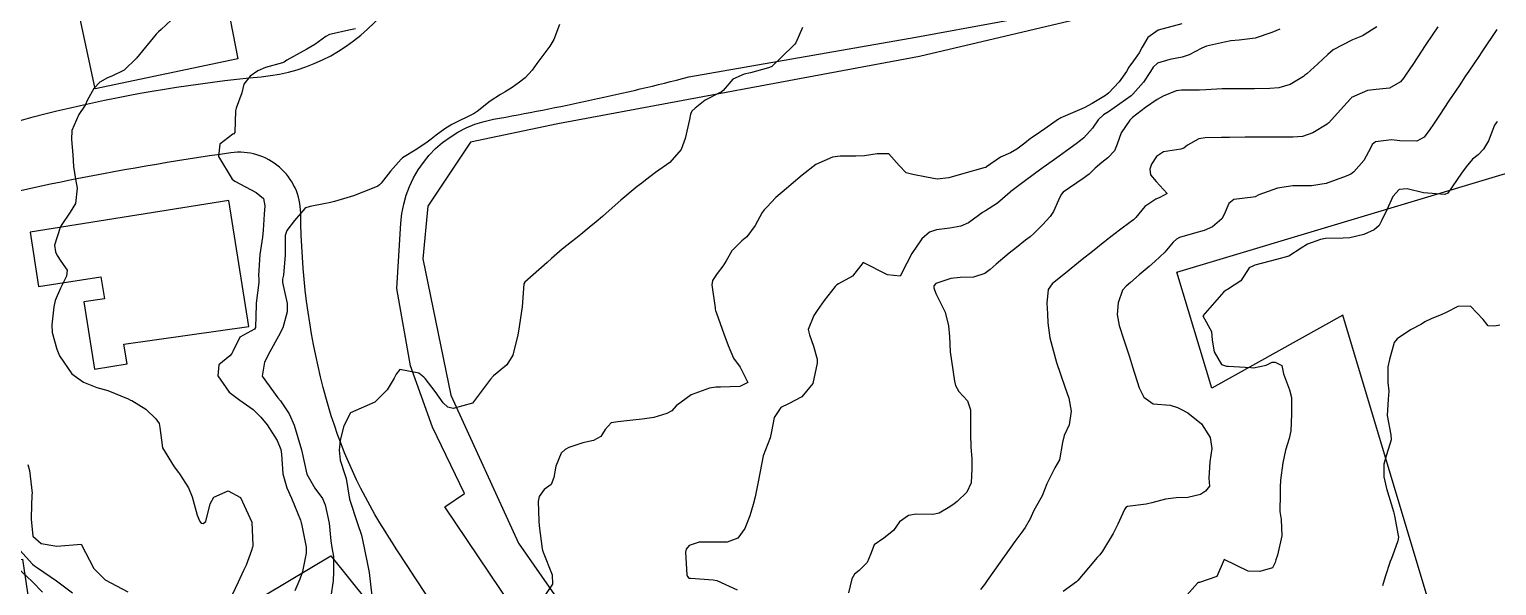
# Model space of a CAD drawing. Header units: metres. Extents: x 318500 to 325275, y 7408834 to 7428799.
# Drawn here: x 321387.3 to 321508, y 7423685.5 to 7423731.3 of the extents above; entities that cross this region are included whole.
import ezdxf

# ---------------------------------------------------------------- set-up
doc = ezdxf.new("R2010")
doc.units = ezdxf.units.M
doc.header["$MEASUREMENT"] = 0
for name, color, linetype in [('Curvas de Nivel 1m', 11, 'Continuous'), ('Curvas de Nivel 5m', 15, 'Continuous'), ('Edificações', 30, 'Continuous'), ('Vias Primárias', 230, 'Continuous')]:
    doc.layers.add(name, color=color, linetype=linetype)

msp = doc.modelspace()

# ---------------------------------------------------------------- linework, layer by layer
at = {"layer": 'Curvas de Nivel 1m', "flags": 128}
for points, elevation in [([(321398.98, 7423732.05), (321398.15, 7423731.28), (321397.94, 7423731.09), (321397.74, 7423730.89), (321396.12, 7423728.91), (321395.11, 7423727.92), (321394.1, 7423727.44), (321393.73, 7423727.31), (321393.1, 7423726.95), (321392.61, 7423726.43), (321392.07, 7423725.43), (321391.92, 7423725.11), (321391.83, 7423724.96), (321391.37, 7423724.29), (321390.81, 7423722.98), (321390.77, 7423722.24), (321390.89, 7423720.98), (321390.95, 7423720.02), (321391.11, 7423718.97), (321391.24, 7423718.24), (321391.1, 7423716.97), (321390.67, 7423716.26), (321389.93, 7423715.16), (321389.87, 7423715.05), (321389.84, 7423714.99), (321389.37, 7423713.54), (321389.46, 7423713), (321389.59, 7423712.69), (321389.89, 7423712.24), (321390.41, 7423711.5), (321390.37, 7423710.98), (321389.87, 7423710), (321389.43, 7423709), (321389.32, 7423708.48), (321389.16, 7423707), (321389.18, 7423706.37), (321389.58, 7423704.99), (321389.79, 7423704.45), (321390.79, 7423702.97), (321391.76, 7423702.28), (321392.85, 7423701.85), (321393.75, 7423701.58), (321395.43, 7423700.91), (321395.64, 7423700.81), (321395.74, 7423700.76), (321396.9, 7423700.06), (321397.72, 7423699.27), (321397.98, 7423698.88), (321398.04, 7423698.55), (321398.26, 7423696.87), (321399.21, 7423695.32), (321399.58, 7423694.86), (321399.66, 7423694.75), (321400.39, 7423693.59), (321400.7, 7423692.84), (321401.11, 7423691.35), (321401.34, 7423690.83), (321401.45, 7423690.68), (321401.61, 7423690.65), (321401.82, 7423690.83), (321402.18, 7423692.27), (321402.47, 7423692.82), (321403.65, 7423693.35), (321404.69, 7423692.79), (321405.61, 7423690.78), (321405.68, 7423688.87), (321405.68, 7423688.78), (321405.67, 7423688.7), (321405.58, 7423688.44), (321405.13, 7423687.22), (321404.93, 7423686.79), (321404.49, 7423685.84), (321403.98, 7423684.8)], 778), ([(321414.15, 7423731.32), (321413.6, 7423731.23), (321412.14, 7423730.9), (321411.99, 7423730.86), (321411.69, 7423730.7), (321410.8, 7423730.05), (321410.13, 7423729.65), (321408.5, 7423728.74), (321408.26, 7423728.6), (321408.12, 7423728.54), (321406.73, 7423728.16), (321406.11, 7423727.87), (321405.46, 7423727.43), (321404.96, 7423726.79), (321404.79, 7423726.08), (321404.32, 7423724.8), (321404.27, 7423724.58), (321404.22, 7423722.8), (321404.13, 7423722.7), (321404.04, 7423722.66), (321402.99, 7423721.85), (321402.87, 7423720.82), (321403.98, 7423718.98), (321404.22, 7423718.8), (321405.97, 7423717.88), (321406.58, 7423717.38), (321406.69, 7423716.77), (321406.63, 7423716.09), (321406.55, 7423714.77), (321406.5, 7423714.2), (321406.27, 7423712.77), (321406.17, 7423711.06), (321406.18, 7423710.78), (321406.18, 7423710.47), (321405.97, 7423708.78), (321405.96, 7423708.66), (321405.91, 7423706.78), (321405.82, 7423706.63), (321404.62, 7423705.98), (321404.04, 7423704.8), (321403.97, 7423704.63), (321403.79, 7423704.45), (321402.89, 7423703.71), (321402.81, 7423702.81), (321403.75, 7423701.46), (321404.63, 7423700.79), (321405.73, 7423700.03), (321406.36, 7423699.4), (321406.86, 7423698.76), (321407.7, 7423697.48), (321407.99, 7423696.75), (321408.05, 7423696.37), (321408.16, 7423694.74), (321408.49, 7423693.58), (321408.88, 7423692.73), (321409.61, 7423690.94), (321409.68, 7423690.72), (321409.7, 7423690.63), (321410.07, 7423688.72), (321410.07, 7423688.23), (321409.77, 7423686.72), (321409.73, 7423686.55), (321409.55, 7423686.09), (321409.14, 7423685.13)], 777), ([(321430.93, 7423731.68), (321430.46, 7423730.46), (321430.13, 7423729.91), (321429.06, 7423728.48), (321428.68, 7423727.92), (321428.1, 7423727.31), (321427.64, 7423726.95), (321427.04, 7423726.5), (321426.45, 7423726.14), (321426.08, 7423725.93), (321425.21, 7423725.38), (321424.16, 7423724.54), (321424.06, 7423724.47), (321423.89, 7423724.37), (321422.05, 7423723.46), (321421.5, 7423723.12), (321420.78, 7423722.58), (321420.36, 7423722.26), (321420.03, 7423722.01), (321419.18, 7423721.44), (321418.01, 7423720.72), (321417.95, 7423720.68), (321417.9, 7423720.62), (321417.01, 7423719.62), (321416.26, 7423718.64), (321416.12, 7423718.49), (321415.98, 7423718.4), (321415.52, 7423718.19), (321413.97, 7423717.59), (321412.4, 7423717.13), (321411.96, 7423717.03), (321411.68, 7423716.98), (321410.41, 7423716.72), (321410.05, 7423716.62), (321409.96, 7423716.55), (321409.12, 7423715.56), (321408.48, 7423714.74), (321408.34, 7423714.33), (321408.34, 7423712.74), (321408.22, 7423711.08), (321408.14, 7423710.75), (321408.14, 7423710.48), (321408.51, 7423708.74), (321408.51, 7423708.07), (321408.17, 7423706.74), (321407.81, 7423706.06), (321407.09, 7423704.76), (321406.64, 7423703.91), (321406.46, 7423702.77), (321407.74, 7423700.98), (321407.96, 7423700.75), (321408.68, 7423699.68), (321409.08, 7423698.73), (321409.69, 7423696.72), (321410.14, 7423694.72), (321410.8, 7423693.56), (321411.41, 7423692.7), (321411.63, 7423692.2), (321411.96, 7423690.69), (321412.12, 7423689.22), (321412.2, 7423688.69), (321412.32, 7423687.95), (321412.32, 7423686.69), (321412.31, 7423685.93), (321412.11, 7423684.69)], 776), ([(321482.13, 7423731.73), (321480.16, 7423731.21), (321479.33, 7423730.63), (321478.86, 7423729.81), (321478.61, 7423729.35), (321478.13, 7423728.7), (321477.76, 7423728.19), (321477.56, 7423727.83), (321476.96, 7423726.98), (321476.09, 7423726.05), (321475.99, 7423725.95), (321475.85, 7423725.85), (321474.75, 7423725.2), (321474.08, 7423724.84), (321472.17, 7423724), (321472.07, 7423723.96), (321471.96, 7423723.9), (321470.86, 7423723.11), (321470.05, 7423722.57), (321469.66, 7423722.32), (321469.19, 7423721.94), (321468.55, 7423721.43), (321468.03, 7423721.14), (321467.21, 7423720.78), (321466.06, 7423719.98), (321466.01, 7423719.94), (321465.95, 7423719.92), (321464, 7423719.39), (321462.95, 7423719.07), (321462, 7423718.96), (321461.1, 7423719.14), (321460, 7423719.34), (321459.44, 7423719.5), (321458.86, 7423720.08), (321458.02, 7423721.06), (321457.06, 7423721.06), (321456.02, 7423720.88), (321455.29, 7423720.85), (321454.02, 7423720.85), (321453.37, 7423720.79), (321452.01, 7423720.17), (321450.88, 7423719.3), (321449.99, 7423718.52), (321449.6, 7423718.2), (321448.72, 7423717.47), (321447.97, 7423716.67), (321447.75, 7423716.44), (321447.59, 7423716.23), (321447.01, 7423715.17), (321446.33, 7423714.24), (321445.93, 7423713.91), (321445.09, 7423713.08), (321444.62, 7423712.26), (321444.36, 7423711.81), (321443.89, 7423711.2), (321443.51, 7423710.65), (321443.46, 7423710.28), (321443.73, 7423708.4), (321443.73, 7423708.27), (321443.76, 7423708.18), (321443.85, 7423707.95), (321444.43, 7423706.26), (321444.8, 7423705.28), (321445.24, 7423704.26), (321445.79, 7423703.52), (321446.42, 7423702.24), (321445.77, 7423701.92), (321444.16, 7423701.87), (321443.77, 7423701.86), (321443.26, 7423701.78), (321441.76, 7423701.25), (321440.52, 7423700.32), (321440.15, 7423699.92), (321439.74, 7423699.69), (321438.69, 7423699.38), (321437.73, 7423699.23), (321436.95, 7423699.15), (321435.73, 7423699.03), (321435.18, 7423698.94), (321434.67, 7423698.39), (321434.31, 7423697.8), (321433.71, 7423697.48), (321432.83, 7423697.28), (321431.7, 7423696.92), (321431.38, 7423696.75), (321431.06, 7423696.44), (321430.61, 7423695.37), (321430.45, 7423694.45), (321430.24, 7423693.87), (321429.65, 7423693.44), (321429.24, 7423692.87), (321429.16, 7423692.46), (321429.21, 7423690.87), (321429.24, 7423690.46), (321429.49, 7423688.57), (321429.52, 7423688.46), (321429.59, 7423688.3), (321430.33, 7423686.45), (321430.34, 7423685.66), (321429.53, 7423684.46)], 774), ([(321490.17, 7423731.31), (321489.53, 7423731.03), (321488.16, 7423730.57), (321486.85, 7423730.4), (321486.16, 7423730.34), (321485.64, 7423730.24), (321484.15, 7423729.9), (321483.77, 7423729.75), (321482.72, 7423729.18), (321482.14, 7423728.99), (321481.12, 7423728.8), (321480.13, 7423728.5), (321479.76, 7423728.17), (321479.54, 7423727.81), (321478.97, 7423726.95), (321478.09, 7423725.96), (321478.03, 7423725.89), (321477.95, 7423725.82), (321476.08, 7423724.5), (321475.68, 7423724.25), (321475.24, 7423723.86), (321474.76, 7423723.16), (321474.05, 7423722.37), (321473.77, 7423722.15), (321473.42, 7423721.88), (321472.62, 7423721.3), (321472.02, 7423720.87), (321471.46, 7423720.46), (321470.72, 7423719.92), (321470, 7423719.4), (321469.16, 7423718.78), (321468.05, 7423717.95), (321468.01, 7423717.93), (321467.99, 7423717.9), (321466.95, 7423717), (321465.97, 7423716.37), (321465.72, 7423716.23), (321465.38, 7423715.99), (321464.58, 7423715.37), (321463.95, 7423715.1), (321463.02, 7423714.94), (321461.94, 7423714.8), (321461.36, 7423714.61), (321460.73, 7423714.05), (321459.92, 7423712.86), (321459.49, 7423712.07), (321458.96, 7423711), (321457.9, 7423711.11), (321455.91, 7423712.11), (321455.02, 7423711), (321453.88, 7423710.37), (321453.74, 7423710.29), (321453.59, 7423710.14), (321452.69, 7423708.99), (321452.13, 7423708.17), (321451.85, 7423707.77), (321451.38, 7423706.62), (321451.48, 7423706.17), (321451.82, 7423705.25), (321452.12, 7423704.17), (321452.13, 7423703.83), (321451.77, 7423702.17), (321450.85, 7423701.08), (321449.75, 7423700.49), (321449.13, 7423700.2), (321448.58, 7423699.36), (321448.37, 7423698.21), (321448.24, 7423697.69), (321447.69, 7423696.22), (321447.29, 7423694.23), (321447.02, 7423692.86), (321446.86, 7423692.23), (321446.57, 7423691.3), (321446.18, 7423690.24), (321445.6, 7423689.45), (321444.72, 7423689.13), (321443.6, 7423689.11), (321442.42, 7423689.11), (321441.6, 7423688.85), (321441.33, 7423688.56), (321441.3, 7423688.3), (321441.41, 7423686.45), (321441.45, 7423686.3), (321441.56, 7423686.17), (321441.7, 7423686.16), (321443.56, 7423686.02), (321443.86, 7423685.96), (321445.54, 7423685.2)], 773), ([(321498.17, 7423731.5), (321496.98, 7423730.76), (321496.16, 7423730.43), (321494.57, 7423729.6), (321494.34, 7423729.41), (321494.14, 7423729.21), (321493.31, 7423728.44), (321492.39, 7423727.64), (321492.24, 7423727.51), (321492.12, 7423727.41), (321491.02, 7423726.74), (321490.1, 7423726.47), (321489.36, 7423726.42), (321488.1, 7423726.41), (321487.39, 7423726.41), (321486.1, 7423726.4), (321485.43, 7423726.39), (321484.1, 7423726.31), (321483.56, 7423726.28), (321482.1, 7423726.3), (321481.65, 7423726.23), (321480.58, 7423725.79), (321480.09, 7423725.53), (321479.12, 7423724.85), (321478.07, 7423724.03), (321477.84, 7423723.82), (321477.12, 7423722.77), (321476.79, 7423721.84), (321476.57, 7423721.3), (321476.02, 7423720.71), (321475.53, 7423720.34), (321474.99, 7423719.86), (321474.49, 7423719.38), (321474, 7423719.03), (321472.36, 7423717.89), (321472.18, 7423717.7), (321471.98, 7423717.24), (321471.55, 7423716.32), (321471.28, 7423715.91), (321470.66, 7423715.21), (321469.94, 7423714.49), (321469.64, 7423714.23), (321469.27, 7423713.94), (321468.51, 7423713.36), (321467.92, 7423712.88), (321466.84, 7423711.97), (321466.34, 7423711.54), (321465.9, 7423711.2), (321464.98, 7423710.9), (321463.89, 7423710.88), (321463.12, 7423710.79), (321461.89, 7423710.39), (321461.71, 7423710.2), (321461.71, 7423710.03), (321461.87, 7423709.58), (321462.64, 7423708.02), (321462.93, 7423706.92), (321463, 7423706.02), (321463.06, 7423704.77), (321463.17, 7423704.02), (321463.43, 7423702.36), (321463.5, 7423702.01), (321463.76, 7423701.5), (321464.5, 7423700.74), (321464.73, 7423700), (321464.74, 7423698.99), (321464.72, 7423698), (321464.77, 7423696.93), (321464.83, 7423695.99), (321464.85, 7423695.16), (321464.78, 7423693.99), (321464.43, 7423693.23), (321463.65, 7423692.47), (321463.38, 7423692.28), (321463.02, 7423692.02), (321462.15, 7423691.51), (321461.63, 7423691.41), (321460.26, 7423691.42), (321459.63, 7423691.31), (321458.89, 7423690.8), (321458.41, 7423690.08), (321457.6, 7423689.44), (321456.81, 7423688.89), (321456.52, 7423688.1), (321456.24, 7423687.44), (321455.57, 7423686.79), (321455.18, 7423686.5), (321454.96, 7423686.12), (321454.69, 7423684.97)], 772), ([(321503.17, 7423731.49), (321502.77, 7423730.89), (321502.15, 7423729.97), (321501.85, 7423729.5), (321501.17, 7423728.48), (321500.52, 7423727.52), (321500.36, 7423727.28), (321500.11, 7423726.97), (321499.21, 7423726.44), (321498.1, 7423726.35), (321497.4, 7423726.27), (321496.09, 7423725.68), (321496.04, 7423725.63), (321496, 7423725.58), (321495.17, 7423724.68), (321494.2, 7423723.61), (321494.13, 7423723.54), (321494.07, 7423723.49), (321492.91, 7423722.77), (321492.05, 7423722.49), (321491.27, 7423722.43), (321490.05, 7423722.42), (321489.31, 7423722.42), (321488.05, 7423722.41), (321487.34, 7423722.41), (321486.05, 7423722.4), (321485.38, 7423722.39), (321484.05, 7423722.38), (321483.51, 7423722.29), (321482.58, 7423721.76), (321482.28, 7423721.52), (321482.03, 7423721.43), (321480.61, 7423721.21), (321480.03, 7423720.83), (321479.62, 7423720.19), (321479.49, 7423719.8), (321479.53, 7423719.32), (321480, 7423718.78), (321480.91, 7423717.78), (321480.32, 7423717.45), (321479.98, 7423717.32), (321479.07, 7423716.71), (321478.33, 7423715.81), (321478.15, 7423715.63), (321477.95, 7423715.48), (321477, 7423714.78), (321475.93, 7423713.96), (321475.87, 7423713.91), (321475.79, 7423713.85), (321474.76, 7423713.02), (321473.91, 7423712.36), (321473.31, 7423711.88), (321472.54, 7423711.25), (321471.89, 7423710.72), (321471.44, 7423710.35), (321471.11, 7423709.91), (321471.02, 7423708.76), (321471.08, 7423707.91), (321471.1, 7423707.17), (321471.25, 7423705.91), (321471.8, 7423703.9), (321472.5, 7423701.89), (321472.83, 7423700.96), (321473.02, 7423699.88), (321472.85, 7423698.77), (321472.45, 7423697.89), (321472.29, 7423697.31), (321472.05, 7423695.89), (321471.68, 7423695.23), (321471.02, 7423693.91), (321470.64, 7423692.93), (321470.06, 7423691.92), (321469.91, 7423691.66), (321469.63, 7423691.04), (321469.22, 7423690.33), (321468.95, 7423689.94), (321468.38, 7423689.17), (321467.59, 7423688.05), (321467.51, 7423687.95), (321466.7, 7423686.83), (321466.1, 7423685.97), (321465.88, 7423685.65), (321465.55, 7423685.22)], 771), ([(321508.07, 7423723.72), (321507.85, 7423723.42), (321507.35, 7423722.13), (321506.94, 7423721.44), (321506.5, 7423720.97), (321506.03, 7423720.6), (321505.5, 7423719.98), (321505.14, 7423719.46), (321503.99, 7423717.82), (321503.76, 7423717.71), (321501.99, 7423717.85), (321500.65, 7423718.18), (321500, 7423718.13), (321499.49, 7423717.54), (321499.01, 7423716.51), (321498.55, 7423715.55), (321498.36, 7423715.15), (321497.95, 7423714.81), (321497.1, 7423714.42), (321495.94, 7423714.15), (321495.4, 7423714.13), (321493.94, 7423714.08), (321493.54, 7423714.02), (321492.47, 7423713.63), (321491.93, 7423713.29), (321490.93, 7423712.64), (321489.92, 7423712.37), (321488.13, 7423711.91), (321487.91, 7423711.8), (321487.83, 7423711.77), (321487.66, 7423711.69), (321486.98, 7423710.61), (321485.88, 7423709.9), (321485.76, 7423709.84), (321485.58, 7423709.71), (321483.85, 7423707.74), (321484.56, 7423706.45), (321484.62, 7423705.73), (321484.78, 7423704.77), (321485.39, 7423703.72), (321485.8, 7423703.58), (321485.93, 7423703.58), (321487.8, 7423703.49), (321488.01, 7423703.47), (321489.07, 7423703.67), (321489.56, 7423703.91), (321489.8, 7423703.91), (321490.35, 7423703.65), (321490.48, 7423702.96), (321490.99, 7423701.64), (321491.13, 7423701.01), (321491.13, 7423699.64), (321491.09, 7423698.28), (321490.96, 7423697.64), (321490.66, 7423696.69), (321490.44, 7423695.65), (321490.23, 7423694.21), (321490.2, 7423693.65), (321490.2, 7423693.11), (321490.19, 7423691.65), (321490.28, 7423691), (321490.35, 7423689.65), (321489.99, 7423688.05), (321489.86, 7423687.66), (321489.8, 7423687.44), (321489.58, 7423687.02), (321488.55, 7423686.7), (321487.58, 7423686.74), (321485.59, 7423687.71), (321484.99, 7423686.3), (321483.56, 7423685.82), (321483.49, 7423685.81), (321483.4, 7423685.74), (321482.54, 7423684.76)], 769), ([(321508.29, 7423706.97), (321507.84, 7423706.87), (321507.32, 7423706.9), (321506.91, 7423707.43), (321505.87, 7423708.53), (321504.83, 7423708.5), (321503.86, 7423708.01), (321503.5, 7423707.84), (321502.63, 7423707.49), (321502.12, 7423707.23), (321501.85, 7423707.04), (321500.92, 7423706.59), (321499.83, 7423705.85), (321499.59, 7423705.53), (321499.2, 7423704.15), (321499.08, 7423703.54), (321499.08, 7423702.24), (321499.14, 7423701.54), (321499.09, 7423700.87), (321499.01, 7423699.54), (321499.31, 7423697.95), (321499.34, 7423697.53), (321498.95, 7423696.29), (321498.73, 7423695.54), (321498.73, 7423694.49), (321498.96, 7423693.54), (321499.54, 7423691.64), (321499.56, 7423691.53), (321499.64, 7423691.16), (321499.9, 7423689.8), (321499.94, 7423689.53), (321499.9, 7423689.24), (321499.6, 7423688.39), (321499.36, 7423687.77), (321499.27, 7423687.53), (321498.84, 7423686.27), (321498.62, 7423685.54)], 768), ([(321387.19, 7423695.5), (321387.31, 7423695.02), (321387.53, 7423693.14), (321387.52, 7423693.02), (321387.46, 7423691.17), (321387.45, 7423691.02), (321387.59, 7423689.61), (321388.27, 7423689.01), (321389.41, 7423688.82), (321389.58, 7423688.8), (321391.58, 7423688.96), (321392.61, 7423686.95), (321393.55, 7423686.02), (321395.41, 7423685.03)], 779), ([(321386.31, 7423687.03), (321387.54, 7423685.9), (321388.38, 7423685.01)], 781)]:
    msp.add_lwpolyline(points, dxfattribs=dict(at, elevation=elevation))
at = {"layer": 'Curvas de Nivel 5m', "flags": 128}
for points, elevation in [([(321450.9, 7423731.44), (321450.36, 7423730.19), (321450.27, 7423730.06), (321450.14, 7423729.92), (321448.39, 7423728.22), (321448.2, 7423728.14), (321448.12, 7423728.12), (321446.64, 7423727.72), (321446.11, 7423727.59), (321445.18, 7423727.18), (321444.39, 7423726.27), (321444.23, 7423726.12), (321444.09, 7423726.06), (321442.91, 7423725.46), (321442.07, 7423724.82), (321441.8, 7423724.57), (321441.71, 7423724.31), (321441.62, 7423723.87), (321441.25, 7423722.31), (321440.92, 7423721.42), (321440.01, 7423720.33), (321438.83, 7423719.51), (321437.99, 7423718.88), (321437.69, 7423718.65), (321437.32, 7423718.36), (321435.97, 7423717.24), (321435.01, 7423716.39), (321434.45, 7423715.9), (321433.95, 7423715.47), (321433.37, 7423714.99), (321432.68, 7423714.42), (321432.26, 7423714.09), (321431.92, 7423713.83), (321431.14, 7423713.21), (321430.27, 7423712.45), (321429.9, 7423712.12), (321428.08, 7423710.49), (321428, 7423710.36), (321427.85, 7423708.48), (321427.55, 7423706.48), (321427.5, 7423706.16), (321427.09, 7423704.49), (321426.58, 7423703.71), (321425.78, 7423703.04), (321425.49, 7423702.79), (321425.25, 7423702.52), (321423.75, 7423700.54), (321422.18, 7423700.12), (321421.74, 7423700.23), (321421.35, 7423700.57), (321420.69, 7423701.51), (321419.88, 7423702.59), (321419.77, 7423702.69), (321419.35, 7423703.02), (321417.78, 7423703.31), (321417.47, 7423702.93), (321417.33, 7423702.62), (321416.73, 7423701.65), (321415.74, 7423700.64), (321413.73, 7423699.77), (321413.17, 7423698.68), (321412.87, 7423697.52), (321412.79, 7423696.68), (321412.87, 7423695.87), (321413.25, 7423694.68), (321413.36, 7423694.36), (321413.64, 7423692.67), (321414.31, 7423690.66), (321414.63, 7423689.69), (321414.85, 7423688.65), (321415.17, 7423687.04), (321415.25, 7423686.64), (321415.47, 7423684.71)], 775), ([(321508.03, 7423731.28), (321506.8, 7423729.44), (321506.54, 7423729.05), (321506.14, 7423728.45), (321505.73, 7423727.85), (321505.47, 7423727.46), (321504.93, 7423726.65), (321504.14, 7423725.48), (321504.09, 7423725.4), (321503.32, 7423724.24), (321502.82, 7423723.49), (321502.52, 7423723.04), (321502.05, 7423722.41), (321501.46, 7423722.09), (321500.05, 7423722.13), (321499.38, 7423722.21), (321498.05, 7423722.05), (321497.79, 7423721.82), (321497.66, 7423721.56), (321497.09, 7423720.5), (321496.27, 7423719.58), (321496.13, 7423719.46), (321496.01, 7423719.38), (321495.64, 7423719.22), (321494, 7423718.6), (321492.79, 7423718.42), (321492, 7423718.42), (321491.24, 7423718.41), (321490, 7423718.24), (321488.46, 7423717.68), (321488.15, 7423717.53), (321487.99, 7423717.5), (321486.39, 7423717.3), (321485.98, 7423716.97), (321485.61, 7423716.07), (321485.4, 7423715.72), (321484.63, 7423715.05), (321483.95, 7423714.76), (321483.16, 7423714.53), (321481.94, 7423714.17), (321481.68, 7423714.03), (321481.42, 7423713.78), (321480.73, 7423712.97), (321479.91, 7423712.2), (321479.43, 7423711.8), (321478.61, 7423711.1), (321477.89, 7423710.48), (321477.53, 7423710.18), (321477.25, 7423709.83), (321476.89, 7423708.81), (321476.8, 7423707.84), (321476.96, 7423706.95), (321477.32, 7423705.83), (321477.81, 7423704.36), (321477.98, 7423703.82), (321478.07, 7423703.54), (321478.62, 7423701.81), (321479, 7423701.04), (321479.76, 7423700.5), (321481.15, 7423700.38), (321481.75, 7423700.2), (321482.04, 7423700.06), (321482.62, 7423699.76), (321483.74, 7423698.86), (321484.45, 7423697.73), (321484.6, 7423696.83), (321484.43, 7423695.73), (321484.33, 7423694.38), (321484.4, 7423693.73), (321484.07, 7423693.32), (321483.66, 7423693.05), (321482.62, 7423692.79), (321481.66, 7423692.77), (321480.78, 7423692.65), (321479.65, 7423692.35), (321479.18, 7423692.26), (321477.64, 7423692.06), (321477.5, 7423691.97), (321477.41, 7423691.82), (321476.85, 7423690.61), (321476.47, 7423689.84), (321475.6, 7423688.38), (321475.36, 7423688.09), (321475.15, 7423687.85), (321474.43, 7423687), (321473.56, 7423685.98), (321473.51, 7423685.92), (321473.46, 7423685.87), (321472.36, 7423685.08)], 770), ([(321386.01, 7423689.04), (321387.56, 7423687.32), (321387.73, 7423687.19), (321387.99, 7423687.01), (321389.54, 7423685.94), (321390.85, 7423684.97)], 780)]:
    msp.add_lwpolyline(points, dxfattribs=dict(at, elevation=elevation))
at = {"layer": 'Edificações'}
for points in [[(321502.62, 7423683.56), (321495.37, 7423707.78), (321484.59, 7423701.78), (321481.72, 7423711.32), (321512.3, 7423720.51), (321506.85, 7423748.62), (321498.05, 7423746.91), (321492.79, 7423739.08), (321487.45, 7423735.4), (321460.54, 7423729.05), (321430.78, 7423723.51), (321423.61, 7423722.02), (321420.09, 7423716.75), (321419.69, 7423712.43), (321421.99, 7423701.22), (321427.54, 7423689.04), (321445.39, 7423663.45)], [(321403.41, 7423734.24), (321404.47, 7423728.87), (321392.73, 7423726.4), (321389.03, 7423743.72)], [(321382.91, 7423670.45), (321379.59, 7423686.22), (321386.74, 7423687.73), (321388.77, 7423674.08), (321412.1, 7423687.99), (321428.64, 7423667.42)]]:
    msp.add_lwpolyline(points, dxfattribs=at)
msp.add_lwpolyline([(321405.37, 7423706.85), (321403.72, 7423717.21), (321387.36, 7423714.61), (321388.07, 7423710.14), (321393.19, 7423710.95), (321393.48, 7423709.14), (321391.78, 7423708.87), (321392.66, 7423703.35), (321395.35, 7423703.78), (321395.09, 7423705.39)], close=True, dxfattribs=at)
at = {"layer": 'Vias Primárias'}
for points in [[(321322.11, 7423688.88), (321355.31, 7423710.07, -0.050621), (321375.2, 7423720.1, -0.068136), (321406.38, 7423727.39, 0.204212), (321416.68, 7423732.96, -0.036865), (321431.28, 7423748.79, 0.047757), (321439.93, 7423758.59, 0.239252), (321442.15, 7423772.46, 0.063108), (321437.43, 7423782.56, 0.183604), (321424.48, 7423792.28, 0.085929), (321408.81, 7423794), (321381.49, 7423794.64), (321341.94, 7423795.99), (321299.79, 7423797.86), (321296.81, 7423797.81)], [(321434.33, 7423672.97), (321421.49, 7423692.04), (321423.1, 7423693.13), (321420.48, 7423698.59), (321418.67, 7423703.62), (321417.54, 7423709.99), (321417.87, 7423715.35, -0.345731), (321425.49, 7423723.89, 0.018235), (321441.55, 7423727.37), (321460.24, 7423730.64), (321473.99, 7423733.17, 0.092789), (321485.8, 7423737.71, 0.106534), (321495.01, 7423746.54, -0.016143), (321502.71, 7423757.17, -0.392908), (321506.53, 7423757.8), (321507.92, 7423752.45), (321510.62, 7423753.16)], [(321364.94, 7423500), (321391.43, 7423514), (321398.94, 7423518.19, 0.231598), (321406.02, 7423528.37, -0.15901), (321412.54, 7423541.27, -0.011715), (321429.68, 7423557.7, 0.042612), (321443, 7423572.15, 0.055489), (321451.72, 7423586.41, 0.014773), (321459.52, 7423604.42, 0.158147), (321460.58, 7423620.72, 0.095119), (321453.14, 7423636.6, -0.014934), (321440.74, 7423654.8, 0.016887), (321426.92, 7423674.92, -0.017486), (321416.57, 7423690.02, -0.079269), (321411.48, 7423701.83, -0.060787), (321409.63, 7423716.17, 0.453559), (321403.89, 7423721.13, 0.031126), (321376.12, 7423715.46, 0.10897), (321362.65, 7423708.45), (321323.36, 7423682.47)]]:
    msp.add_lwpolyline(points, format="xyb", dxfattribs=at)

doc.saveas('drawing.dxf')
